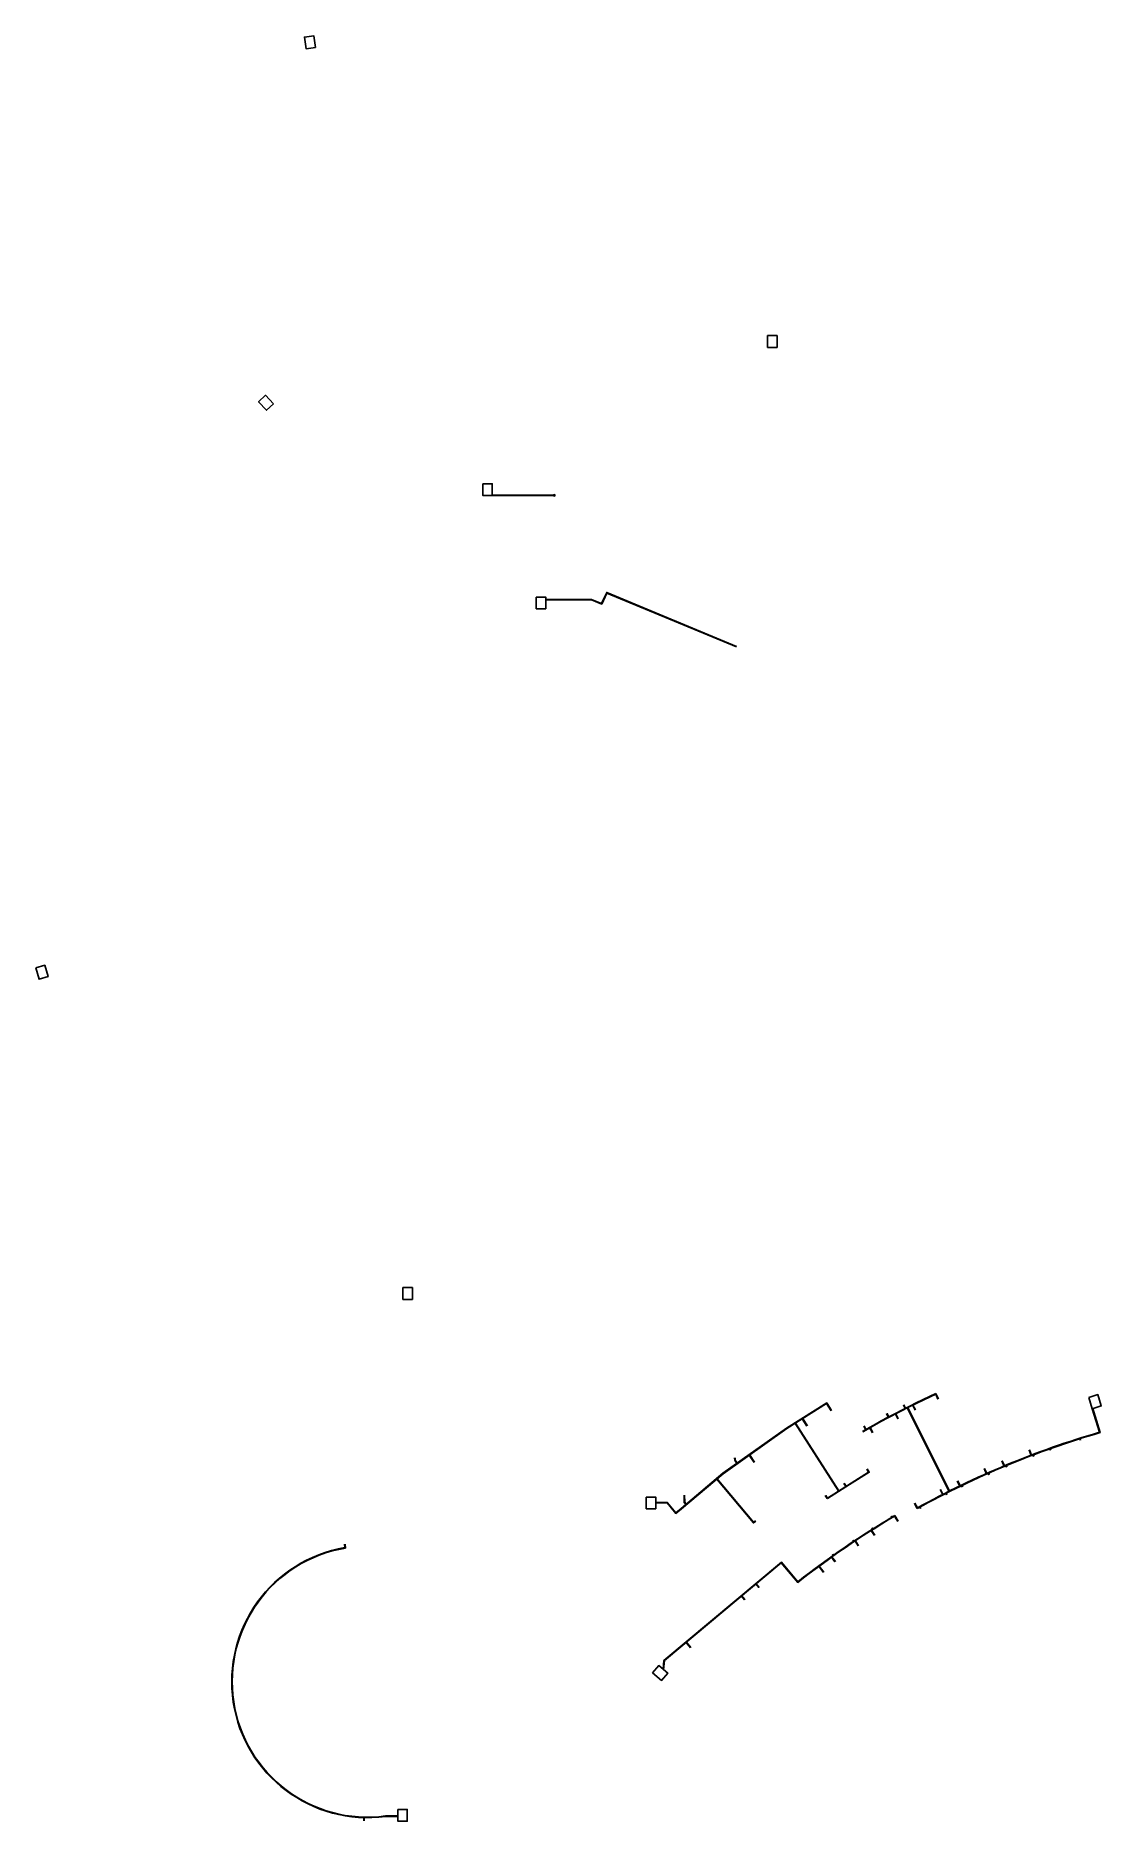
# Model space of a CAD drawing. Header units: millimetres. Extents: x 2243008 to 2245265, y 377973 to 381754.
import ezdxf

# ---------------------------------------------------------------- set-up
doc = ezdxf.new("R2010")
doc.units = ezdxf.units.MM
for name, color, linetype, lineweight in [('горячее_водоснабжение', 241, 'Continuous', 25), ('котельная', 60, 'Continuous', 25), ('отопление_база', 211, 'Continuous', 25)]:
    doc.layers.add(name, color=color, linetype=linetype, lineweight=lineweight)

msp = doc.modelspace()

# ---------------------------------------------------------------- linework, layer by layer
at = {"layer": 'горячее_водоснабжение'}
for points in [[(2243975.1, 380780), (2244106.4, 380780)], [(2244088.1, 380560.2), (2244185.4, 380560.2), (2244206.4, 380551.5), (2244217.4, 380575), (2244492.5, 380460.7)], [(2244759.1, 378798.4), (2244775.5, 378807.5), (2244787.8, 378814.5), (2244799, 378820.5), (2244812.1, 378827.7), (2244859.2, 378851.8), (2244872.7, 378858.5), (2244902.4, 378872.7), (2244914.7, 378878.4)], [(2244914.7, 378878.4), (2244919.9, 378867)], [(2244321.3, 378647.9), (2244345.6, 378647.9), (2244363.8, 378626.1), (2244374.9, 378635.3), (2244463.7, 378709.6), (2244598.4, 378805.5), (2244683.5, 378858.7), (2244693.5, 378842.6)], [(2244813.9, 378828.7), (2244810.2, 378835.9)], [(2244828.2, 378835.9), (2244833.9, 378824.8)], [(2244849.5, 378846.8), (2244845.7, 378854.2)], [(2244943.1, 378670.7), (2244853.7, 378849)], [(2244864.8, 378854.6), (2244870.4, 378843.3)], [(2244615.9, 378816.4), (2244709.1, 378671.3)], [(2244642.4, 378810.2), (2244632, 378826.4)], [(2244765.9, 378802.2), (2244761.8, 378809.5)], [(2244774.3, 378806.9), (2244780.5, 378795.4)], [(2245112, 378758.9), (2245116.5, 378747)], [(2245155.9, 378761.5), (2245157, 378758.3)], [(2245219.3, 378782.7), (2245220.3, 378779.5)], [(2244493.2, 378730.6), (2244488.5, 378737.1), (2244488.3, 378742.3)], [(2244519.6, 378749.3), (2244530.7, 378733.3)], [(2244684.5, 378655.9), (2244773.6, 378711.7), (2244769.1, 378719)], [(2245016.6, 378719.6), (2245021.7, 378707.9)], [(2245059.2, 378724.1), (2245054.3, 378735.8)], [(2245064.2, 378722.6), (2245062.9, 378725.7)], [(2245120.2, 378748.4), (2245121.4, 378745.3)], [(2244450.8, 378698.8), (2244528.2, 378606.1), (2244532.4, 378609.1)], [(2244724.3, 378680.8), (2244719.8, 378687.8)], [(2244965.6, 378681.9), (2244960, 378693.2)], [(2244969.2, 378683.6), (2244970.6, 378680.6)], [(2245026.7, 378706.5), (2245025.4, 378709.6)], [(2244385.9, 378644.5), (2244382.7, 378648.3), (2244382.2, 378663)], [(2244680.4, 378662.3), (2244684.5, 378655.9)], [(2244875.2, 378634.9), (2244869.1, 378646)], [(2244923.6, 378675.1), (2244929.3, 378663.8)], [(2244935.5, 378666.9), (2244937.1, 378663.9)], [(2244821.9, 378615.7), (2244820, 378618.7)], [(2244827, 378618.7), (2244833.7, 378607.9)], [(2244880.4, 378637.8), (2244882.1, 378634.8)], [(2244739.6, 378568.3), (2244741.6, 378565.1)], [(2244744.1, 378566.8), (2244751, 378556.3)], [(2244778.5, 378589), (2244785.2, 378578.5)], [(2244779.9, 378594.3), (2244781.9, 378591.2)], [(2243663, 378552.2), (2243662.3, 378559.2)], [(2244693.6, 378532.1), (2244700.9, 378521.9)], [(2244696.3, 378538.6), (2244698.5, 378535.6)], [(2244677.2, 378500), (2244667.4, 378513.1)], [(2244534.2, 378475.8), (2244540.6, 378468.1)], [(2244502.8, 378449.5), (2244509.4, 378441.6)], [(2244386.5, 378352.2), (2244395.9, 378340.9)], [(2243703.7, 377973.7), (2243703.9, 377980.5)]]:
    msp.add_lwpolyline(points, dxfattribs=at)
for points in [[(2244875.2, 378634.9, -0.056305), (2245262.6, 378795.8), (2245246.9, 378846.7)], [(2244827, 378618.7, 0.03272), (2244621.9, 378478.5), (2244587.2, 378520.1), (2244339.5, 378312.9), (2244338, 378293.7)], [(2243663, 378552.2, 0.982636), (2243749.1, 377983), (2243775, 377983)]]:
    msp.add_lwpolyline(points, format="xyb", dxfattribs=at)
at = {"layer": 'котельная'}
for points in [[(2243600.3, 381729.1), (2243580.5, 381726.3), (2243577, 381751), (2243596.8, 381753.8)], [(2244558.2, 381118.9), (2244578.2, 381118.9), (2244578.2, 381093.9), (2244558.2, 381093.9)], [(2243511.7, 380974.3), (2243497.1, 380960.6), (2243480, 380978.8), (2243494.5, 380992.5)], [(2243955.1, 380805), (2243975.1, 380805), (2243975.1, 380780), (2243955.1, 380780)], [(2244068.1, 380565.2), (2244088.1, 380565.2), (2244088.1, 380540.2), (2244068.1, 380540.2)], [(2243007.9, 379779.7), (2243027.1, 379785.3), (2243034.1, 379761.3), (2243014.9, 379755.7)], [(2243785.8, 379103), (2243805.8, 379103), (2243805.8, 379078), (2243785.8, 379078)], [(2245238.5, 378870.3), (2245257.6, 378876.2), (2245265, 378852.3), (2245245.9, 378846.4)], [(2244301.3, 378659.4), (2244321.3, 378659.4), (2244321.3, 378634.4), (2244301.3, 378634.4)], [(2244314.6, 378287.3), (2244327.5, 378302.6), (2244346.6, 378286.5), (2244333.7, 378271.2)], [(2243775, 377997.7), (2243795, 377997.7), (2243795, 377972.7), (2243775, 377972.7)]]:
    msp.add_lwpolyline(points, close=True, dxfattribs=at)
at = {"layer": 'отопление_база'}
for points in [[(2243975.1, 380781), (2244106.2, 380781)], [(2244106.3, 380780.5), (2243975.1, 380780.5)], [(2244088.1, 380559.7), (2244185.3, 380559.7), (2244206.6, 380550.9), (2244217.7, 380574.3), (2244492.3, 380460.2)], [(2244088.1, 380559.2), (2244185.2, 380559.2), (2244206.9, 380550.2), (2244217.9, 380573.7), (2244492.1, 380459.8)], [(2244759.4, 378797.9), (2244775.7, 378807.1), (2244788.1, 378814.1), (2244799.3, 378820.1), (2244812.4, 378827.3), (2244859.5, 378851.4), (2244872.9, 378858), (2244902.6, 378872.3), (2244914.5, 378877.7)], [(2244759.6, 378797.5), (2244776, 378806.7), (2244788.3, 378813.6), (2244799.5, 378819.7), (2244812.6, 378826.9), (2244859.7, 378850.9), (2244873.1, 378857.6), (2244902.8, 378871.8), (2244914.2, 378877.1)], [(2244914.2, 378877.1), (2244919, 378866.6)], [(2244914.5, 378877.7), (2244919.4, 378866.8)], [(2244321.3, 378647.4), (2244345.4, 378647.4), (2244363.8, 378625.4), (2244375.2, 378634.9), (2244464, 378709.2), (2244598.7, 378805.1), (2244683.3, 378858), (2244693, 378842.3)], [(2244321.3, 378646.9), (2244345.2, 378646.9), (2244363.7, 378624.7), (2244375.5, 378634.6), (2244464.3, 378708.8), (2244599, 378804.6), (2244683.1, 378857.3), (2244692.6, 378842.1)], [(2244810.6, 378836.2), (2244814.6, 378828.4)], [(2244811.1, 378836.4), (2244815.3, 378828.2)], [(2244828.9, 378835.7), (2244834.4, 378825)], [(2244829.5, 378835.5), (2244834.8, 378825.2)], [(2244846.2, 378854.4), (2244850.2, 378846.6)], [(2244846.6, 378854.6), (2244850.9, 378846.4)], [(2244854.4, 378848.8), (2244943.3, 378671.4)], [(2244943.5, 378672.1), (2244855.1, 378848.6)], [(2244865.5, 378854.3), (2244870.9, 378843.6)], [(2244866.1, 378854.1), (2244871.3, 378843.8)], [(2244709.3, 378672), (2244616.6, 378816.3)], [(2244617.3, 378816.1), (2244709.4, 378672.7)], [(2244641.6, 378809.6), (2244631.7, 378825.1)], [(2244631.8, 378825.8), (2244642, 378809.9)], [(2244762.2, 378809.7), (2244766.6, 378802)], [(2244762.7, 378810), (2244767.3, 378801.8)], [(2244774.9, 378806.7), (2244781, 378795.7)], [(2244775.6, 378806.5), (2244781.4, 378795.9)], [(2245112.5, 378759), (2245116.8, 378747.6)], [(2245113, 378759.2), (2245117.1, 378748.2)], [(2245156.2, 378762.1), (2245157.5, 378758.5)], [(2245156.5, 378762.7), (2245157.9, 378758.6)], [(2245219.6, 378783.3), (2245220.7, 378779.6)], [(2245219.9, 378783.9), (2245221.2, 378779.8)], [(2244493.9, 378730.5), (2244489, 378737.2), (2244488.8, 378742.4)], [(2244494.6, 378730.4), (2244489.5, 378737.4), (2244489.3, 378742.4)], [(2244519.3, 378747.9), (2244529.9, 378732.7)], [(2244530.3, 378733), (2244519.5, 378748.6)], [(2244768.6, 378718.7), (2244772.9, 378711.9), (2244684.7, 378656.6)], [(2244684.8, 378657.3), (2244772.2, 378712), (2244768.2, 378718.5)], [(2245022, 378708.6), (2245017.1, 378719.8)], [(2245017.6, 378720), (2245022.2, 378709.3)], [(2245054.8, 378736), (2245059.5, 378724.8)], [(2245055.2, 378736.2), (2245059.7, 378725.4)], [(2245063.2, 378726.3), (2245064.7, 378722.8)], [(2245063.4, 378727), (2245065.1, 378723)], [(2245120.5, 378749), (2245121.8, 378745.4)], [(2245120.8, 378749.7), (2245122.3, 378745.6)], [(2244532.7, 378608.7), (2244528.1, 378605.4), (2244450.7, 378698.1)], [(2244450.7, 378697.4), (2244528.1, 378604.7), (2244533, 378608.3)], [(2244724.5, 378681.5), (2244720.3, 378688.1)], [(2244724.6, 378682.2), (2244720.7, 378688.4)], [(2244965.8, 378682.5), (2244960.5, 378693.4)], [(2244960.9, 378693.7), (2244966, 378683.2)], [(2244969.4, 378684.3), (2244971.1, 378680.8)], [(2244969.6, 378684.9), (2244971.5, 378681)], [(2245025.6, 378710.2), (2245027.2, 378706.7)], [(2245025.9, 378710.9), (2245027.6, 378706.9)], [(2244385.7, 378643.1), (2244381.7, 378648), (2244381.2, 378663)], [(2244385.8, 378643.8), (2244382.2, 378648.1), (2244381.7, 378663)], [(2244680.8, 378662.5), (2244684.7, 378656.6)], [(2244681.2, 378662.8), (2244684.8, 378657.3)], [(2244869.6, 378646.3), (2244875.4, 378635.6)], [(2244870, 378646.5), (2244875.6, 378636.3)], [(2244929.5, 378664.4), (2244924, 378675.3)], [(2244924.5, 378675.5), (2244929.7, 378665.1)], [(2244935.8, 378667.6), (2244937.5, 378664.1)], [(2244936, 378668.3), (2244938, 378664.4)], [(2244822, 378616.4), (2244820.4, 378618.9)], [(2244822.2, 378617), (2244820.9, 378619.2)], [(2244827.2, 378619.4), (2244834.1, 378608.2)], [(2244827.4, 378620.1), (2244834.5, 378608.5)], [(2244880.6, 378638.5), (2244882.5, 378635.1)], [(2244880.8, 378639.2), (2244883, 378635.3)], [(2244740.2, 378565.4), (2244738.7, 378567.7)], [(2244739.1, 378568), (2244740.9, 378565.3)], [(2244742.7, 378567.1), (2244750.1, 378555.8)], [(2244743.4, 378566.9), (2244750.5, 378556.1)], [(2244777.1, 378589.4), (2244784.4, 378578)], [(2244777.8, 378589.2), (2244784.8, 378578.3)], [(2244780.5, 378591.5), (2244779, 378593.8)], [(2244779.5, 378594), (2244781.2, 378591.3)], [(2243663.5, 378551.8), (2243662.8, 378559.2)], [(2243664, 378551.3), (2243663.3, 378559.3)], [(2244693.7, 378532.8), (2244701.3, 378522.2)], [(2244693.8, 378533.5), (2244701.7, 378522.5)], [(2244695.5, 378538.1), (2244697.1, 378535.8)], [(2244695.9, 378538.4), (2244697.8, 378535.7)], [(2244666, 378513.4), (2244676.4, 378499.4)], [(2244666.7, 378513.2), (2244676.8, 378499.7)], [(2244532.8, 378476), (2244539.9, 378467.5)], [(2244533.5, 378475.9), (2244540.2, 378467.8)], [(2244502.8, 378450.2), (2244509.7, 378441.9)], [(2244502.9, 378450.9), (2244510.1, 378442.2)], [(2244385.1, 378352.3), (2244395.1, 378340.2)], [(2244385.8, 378352.3), (2244395.5, 378340.5)], [(2243702.7, 377973.8), (2243703, 377981.6)], [(2243703.2, 377973.7), (2243703.4, 377981)]]:
    msp.add_lwpolyline(points, dxfattribs=at)
for points in [[(2244875.4, 378635.6, -0.056169), (2245262, 378796.1), (2245246.4, 378846.5)], [(2244875.6, 378636.3, -0.056033), (2245261.4, 378796.5), (2245245.9, 378846.4)], [(2244827.4, 378620.1, 0.032722), (2244622.1, 378479.9), (2244587.3, 378521.5), (2244338.5, 378313.4), (2244337, 378294.5)], [(2244337.5, 378294.1), (2244339, 378313.1), (2244587.3, 378520.8), (2244622, 378479.2, -0.032721), (2244827.2, 378619.4)], [(2243663.5, 378551.8, 0.983489), (2243749, 377983.5), (2243775, 377983.5)], [(2243664, 378551.3, 0.984346), (2243749, 377984), (2243775, 377984)]]:
    msp.add_lwpolyline(points, format="xyb", dxfattribs=at)
msp.add_circle((2244106.3, 380780.5), 1.56, dxfattribs=at)

doc.saveas('drawing.dxf')
